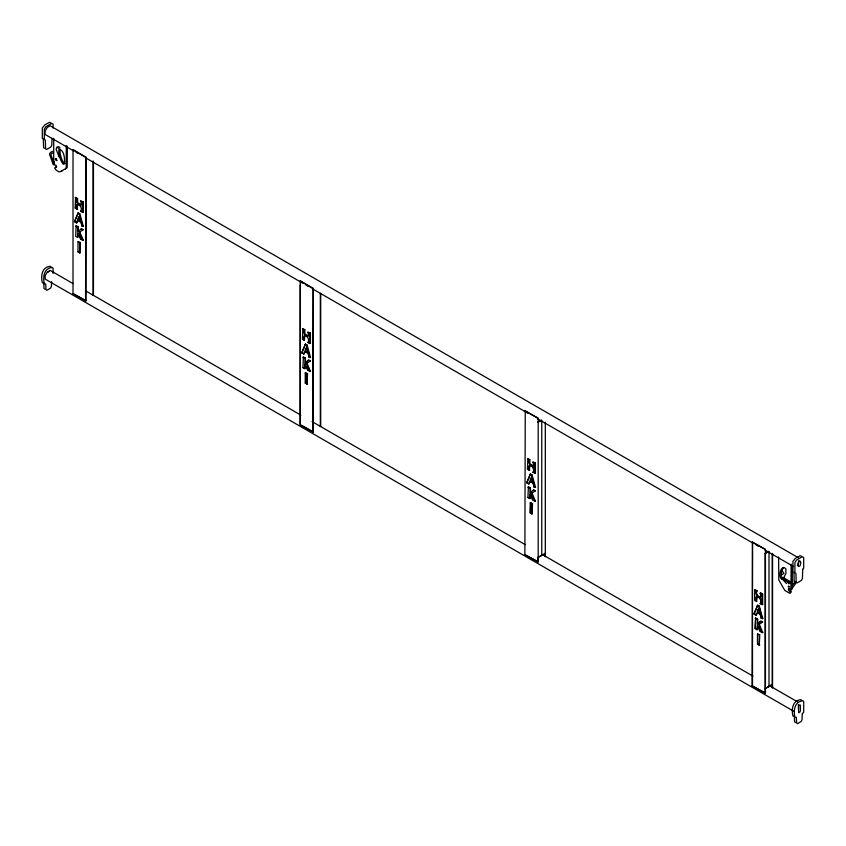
<?xml version="1.0" encoding="UTF-8"?>
<svg xmlns="http://www.w3.org/2000/svg" width="846" height="846" viewBox="0 0 846 846"><rect width="100%" height="100%" fill="white"/><g stroke="black" fill="none" stroke-linecap="round" stroke-linejoin="round"><path stroke-width="1.27" d="M73.01 293.351L73.01 149.689L85.954 157.166L85.954 300.816L72.915 293.562L85.954 300.816M85.573 301.039L85.954 157.166M300.256 424.544L300.256 280.893L313.2 288.359L313.2 432.02L300.161 424.766L300.256 285.007M312.819 432.232L313.2 288.359M524.88 554.659L525.25 410.786L538.193 418.262L538.193 561.913L524.88 554.659L538.193 561.913M537.866 561.733L537.866 557.44L545.31 553.517L537.866 557.44M752.126 685.863L752.496 541.99L765.44 549.456L765.44 693.117L752.126 685.863L765.44 693.117M752.496 685.641L752.496 541.99M765.112 692.927L765.112 553.39L768.676 551.328M778.616 556.964L778.806 580.039L784.813 590.445L789.921 593.427L790.111 591.978L788.631 590.434L788.398 588.89M781.397 575.883L781.45 571.23L783.47 567.666M791.158 564.208L790.936 590.053L788.694 588.382M792.29 566.09L792.29 588.932L791.243 589.197M787.869 582.809L787.869 581.773L788.652 581.71L789.424 583.719L788.652 583.782M52.018 138.332L51.786 145.332L50.771 147.077L46.615 149.478L45.61 148.896L45.293 139.939L44.309 139.579L44.309 129.227L45.906 126.731L51.49 123.505L53.087 124.161L53.087 128.042M51.617 281.739L51.395 286.487L50.517 288.19L46.879 290.294L45.991 289.607L45.716 283.992L44.309 283.78C42.691 277.023 43.929 268.002 52.42 267.473L53.087 268.214L53.087 273.459M79.746 231.984L83.268 240.253L80.529 239.143L77.737 232.946L77.642 237.483L78.118 233.877M531.975 493.081L535.507 501.35L532.758 500.24L529.977 494.053L529.882 498.58L530.442 493.757L532.388 498.008M74.501 221.684L78.223 212.875L79.81 213.795L83.289 226.284L81.576 225.766C82.548 223.048 76.69 217.433 76.595 222.889L74.501 221.684L78.223 212.875M76.595 222.889L78.012 220.193M301.747 352.888L305.469 344.079L307.056 344.988L310.535 357.477L308.822 356.97C309.773 354.263 303.989 348.615 303.841 354.093L301.747 352.888L305.469 344.079M306.654 347.759L305.628 350.508L307.859 351.915M526.741 482.78L530.463 473.982L532.049 474.892L535.529 487.381L533.815 486.862C534.767 484.166 528.983 478.508 528.835 483.986L526.741 482.78L530.463 473.982M531.309 478.55L530.675 480.517L532.853 481.808M753.987 613.985L757.709 605.176L759.296 606.085L762.775 618.585L761.062 618.066C762.013 615.37 756.229 609.712 756.081 615.19L753.987 613.985L757.709 605.176M756.081 615.19L757.181 613.318M55.741 166.979L56.851 166.757M73.01 149.689L85.573 157.377M300.256 280.893L312.819 288.581M783.713 577.807L785.955 573.398L785.86 568.829C781.006 563.288 777.76 577.067 781.863 579.193L783.153 578.907M792.501 585.474L794.701 582.386M792.702 587.61L796.382 582.471M306.992 363.188L310.514 371.447L307.775 370.347L304.983 364.15L305.596 363.992M759.222 624.285L762.754 632.554L760.004 631.444L757.223 625.247L757.128 629.784L757.604 626.177M65.523 169.02L66.252 167.402L66.252 145.544M80.73 220.669L78.382 219.315L79.651 216.703M48.032 272.179L49.354 271.418M77.589 204.098L77.113 209.216L75.178 208.095L75.611 197.382L77.589 198.524L77.61 202.68L81.079 204.721M304.835 335.291L304.359 340.42L302.424 339.299L302.857 328.586L304.835 329.729L304.856 333.884L308.325 335.915M529.818 465.194L529.353 470.313L527.418 469.192L527.851 458.49L529.818 459.632L529.85 463.777L533.414 465.839M756.599 601.517L754.664 600.396L754.664 590.117L755.097 589.683L757.064 590.825C753.987 594.749 763.737 601.337 760.691 592.919L762.669 594.061L762.669 604.541L760.152 603.568C763.61 599.01 753.226 591.703 756.599 601.517L757.202 596.324M77.642 237.483L75.706 236.362L76.14 225.66L78.118 226.791L78.35 231.54M305.448 363.854L304.888 368.676L302.953 367.566L303.386 356.853L305.364 357.995L305.448 362.712L308.737 359.941L310.376 360.956L306.453 363.611L309.943 371.595M529.882 498.58L527.946 497.459L528.38 486.757L530.357 487.899L530.579 492.636M757.128 629.784L755.192 628.663L755.626 617.95L757.604 619.092L757.688 623.809L760.966 621.038L762.606 622.053L758.693 624.708L762.183 632.692M797.302 565.265L798.064 564.525A4.769 2.75 -60 0 0 798.561 560.782M77.113 209.216C74.088 199.561 83.976 206.636 80.666 211.267L83.183 212.24L83.183 201.76L80.666 200.988C83.659 209.248 74.099 202.786 77.113 198.937L77.589 198.524M304.359 340.42C301.335 330.754 311.222 337.84 307.912 342.461L310.429 343.434L310.429 332.954L307.912 332.192C310.905 340.452 301.345 333.99 304.359 330.141L304.835 329.729M529.353 470.313C525.979 460.51 536.364 467.817 532.906 472.364L535.423 473.337L535.423 462.857L532.906 462.085C535.899 470.344 526.328 463.883 529.353 460.044L529.818 459.632M760.691 592.919L760.152 593.289C763.145 601.548 753.575 595.087 756.599 591.238L757.064 590.825M82.697 240.401L79.207 232.407L83.13 229.752L81.491 228.737L77.726 231.825L78.118 226.791M310.376 360.956L308.198 360.311L304.972 363.029L305.364 357.995M534.936 501.498L531.447 493.504L535.359 490.86L533.72 489.845L529.966 492.922L530.357 487.899M762.606 622.053L760.438 621.408L757.212 624.126L757.604 619.092M78.012 241.755L80.296 242.39L79.778 252.901L78.012 251.886L78.012 241.755L79.778 242.77L79.778 252.901M305.258 372.949L307.542 373.594L307.024 384.105L305.258 383.079L305.258 372.949L307.024 373.974L307.024 384.105M530.252 502.852L532.536 503.497L532.018 514.008L530.252 512.983L530.252 502.852L532.018 503.867L532.018 514.008M757.498 634.045L759.782 634.69L759.264 645.202L757.498 644.187L757.498 634.045L759.264 635.071L759.264 645.202M77.737 213.277L79.81 213.795M304.983 344.481L307.056 344.988M529.977 474.384L532.049 474.892M757.223 605.577L759.296 606.085M83.13 229.752L80.952 229.118M535.359 490.86L533.192 490.215M82.601 212.388L82.601 202.109L83.183 201.76M309.848 343.582L309.848 333.303L310.429 332.954M534.841 473.485L534.841 463.206L535.423 462.857M762.087 604.678L762.087 594.41L762.669 594.061M781.609 574.857L783.724 573.588M52.452 151.318L50.295 152.597L49.512 154.152L53.298 164.875M53.065 152.682L51.331 153.708L51.046 155.22L54.609 164.325M541.429 420.134L537.866 422.186L541.757 420.314L541.757 555.579M771.351 685.048L765.112 688.644L772.239 684.53M793.908 716.012L792.913 715.991C791.306 709.223 792.543 700.202 801.025 699.684L801.691 700.414M793.76 583.38L795.885 582.164M75.178 208.095L77.589 209.004M302.953 367.566L305.364 368.475M527.946 497.459L530.357 498.379M755.192 628.663L755.626 617.95M303.841 354.093L305.321 351.365L308.367 353.163M528.835 483.986L530.315 481.258L533.361 483.066M78.012 251.886L80.296 252.721M305.258 383.079L307.542 383.925M530.252 512.983L530.728 502.45M80.666 211.267L83.183 212.24M307.912 342.461L310.429 343.434M532.906 472.364L533.445 472.195M760.152 603.568L762.669 604.541M81.576 225.766L83.289 226.284M308.822 356.97L310.535 357.477M533.815 486.862L535.529 487.381M761.062 618.066L762.775 618.585M61.187 171.22L62.001 171.061M538.193 418.262L524.88 411.008M765.44 549.456L752.126 542.212M42.744 282.966L42.3 282.627C40.682 275.859 41.93 266.839 50.411 266.321L51.077 267.05M790.534 592.665L791.391 591.84L789.53 589.049M64.92 163.616L64.137 163.363C61.187 159.408 59.738 153.856 59.907 148.864M792.142 581.139L792.787 581.424L792.353 580.07M57.74 147.87L58.363 148.187M59.929 147.405L58.501 146.665L56.809 147.151L56.132 149.224L59.209 157.271M798.561 557.863L50.168 125.779L47.228 127.482L45.145 131.077L45.145 134.482L73.761 151M76.055 152.322L78.34 153.644M86.144 158.149L302.699 283.167M306.125 285.155L308.42 286.477M312.787 288.994L528.19 413.366M537.347 418.654L752.549 542.889M755.986 544.877L758.27 546.199M764.932 550.037L793.548 566.556M765.112 553.39L769.003 551.518L769.003 686.772M44.616 148.314L43.601 147.733L43.283 138.776L42.3 138.427L42.3 128.063L44.817 124.88L49.491 122.342L51.077 122.998M795.229 581.678L794.214 581.096L793.897 572.139L792.924 571.79L792.924 561.427L795.43 558.244L800.105 555.706L801.691 556.361M54.461 164.981L56.185 165.33L56.248 167.455C51.881 166.757 58.046 172.468 60.055 171.865L67.194 167.751L67.384 146.178M75.178 197.827L77.113 198.937M80.666 200.988L82.601 202.109M302.424 329.02L304.359 330.141M307.912 332.192L309.848 333.303M527.418 458.923L529.353 460.044M532.906 462.085L534.841 463.206M754.664 590.117L756.599 591.238M760.152 593.289L762.087 594.41M77.716 204.023L81.079 205.969M531.077 465.765L533.414 467.161M758.323 596.969L760.565 598.259M527.851 468.97L529.818 470.112M760.099 613.012C754.759 612.663 761.083 603.642 760.216 612.969M78.075 220.161L81.057 221.885M758.555 613.033L760.543 614.185M74.924 221.451L77.049 222.678M754.41 613.752L756.536 614.979M75.706 226.083L77.642 227.204M302.953 357.287L304.888 358.408M527.946 487.19L529.882 488.301M755.192 618.384L757.128 619.505M81.057 238.974L83.268 240.253M310.514 371.447L308.304 370.167L306.95 367.079M762.754 632.554L760.533 631.275L758.735 627.15M757.974 643.986L759.782 645.022M73.063 283.6L50.168 270.382L47.228 272.074L45.145 275.68L45.145 279.074L793.548 711.158M85.435 290.749L300.848 415.111M312.079 421.594L525.197 544.634M542.159 554.426L752.993 676.155M769.014 685.397L797.63 701.926M301.631 425.337L313.2 432.02M783.798 577.881L791.147 582.133M783.216 579.182L790.724 583.529M795.483 722.495L794.606 721.818L794.32 716.192M44.87 289.131L43.992 288.454L43.706 282.828M786.463 583.529L781.535 578.262M782.719 577.384L786.653 581.72M781.545 569.866L783.872 573.271M781.619 576.909L782.201 577.881M78.805 233.824L80.603 237.938M53.71 163.68L53.943 164.41M758.777 606.476L762.193 618.722M760.607 614.259L761.622 617.918M531.531 475.272L534.947 487.518M306.538 345.369L309.953 357.625M308.705 354.379L309.382 356.811M79.291 214.175L82.707 226.421M798.402 704.538L798.402 709.403M772.557 553.4L772.557 687.935M772.239 554.521L772.239 687.745M760.691 598.482L760.691 603.399M545.31 422.196L545.31 556.731M544.993 553.326L544.993 556.541M320.697 293.255L320.697 426.373M320.327 293.477L320.327 426.585M305.734 372.547L305.734 382.878M304.888 364.235L304.888 368.676M93.451 162.062L93.451 295.169M93.081 160.962L93.081 295.391M75.611 197.382L75.611 207.862M53.71 138.3L53.71 162.411M802.717 569.369L802.399 578.696L801.384 580.441L797.239 582.841L796.223 582.26L795.906 573.302L794.923 572.943L794.923 562.59L796.52 560.094L802.103 556.869L803.7 557.525L803.7 567.878L802.717 569.369M802.294 713.908L802.008 719.851L801.13 721.553L797.492 723.658L796.604 722.97L796.329 717.355L794.923 717.144C793.305 710.386 794.542 701.366 803.034 700.837L803.7 701.577L803.7 712.078L802.294 713.908M788.377 586.257L788.25 586.881L789.699 586.881L788.377 586.257M64.603 163.193L63.799 164.272L63.006 164.018C60.098 159.936 58.205 154.078 59.009 149.033C64.476 150.577 64.656 158.424 64.603 163.193M798.645 705.543L798.645 712.744L799.978 711.983L800.411 710.566L800.411 705.691L799.978 704.781L798.645 705.543M78.9 216.893C74.86 220.679 84.24 223.693 78.9 216.893M306.146 348.097C302.149 352.243 311.635 354.559 306.146 348.097M531.14 477.99C527.238 482.167 536.332 484.43 531.14 477.99M758.386 609.194C754.23 612.948 764.012 615.994 758.386 609.194M54.123 161.575L53.858 162.104L53.087 160.846L54.123 161.575M799.311 561.215L798.55 561.956A4.769 2.75 -60 0 0 798.55 566.556L800.073 565.678A4.769 2.75 -60 0 0 800.073 561.088L799.311 561.215M56.217 158.699L55.445 158.773L55.445 159.809L56.999 160.708L56.217 158.699"/></g></svg>
